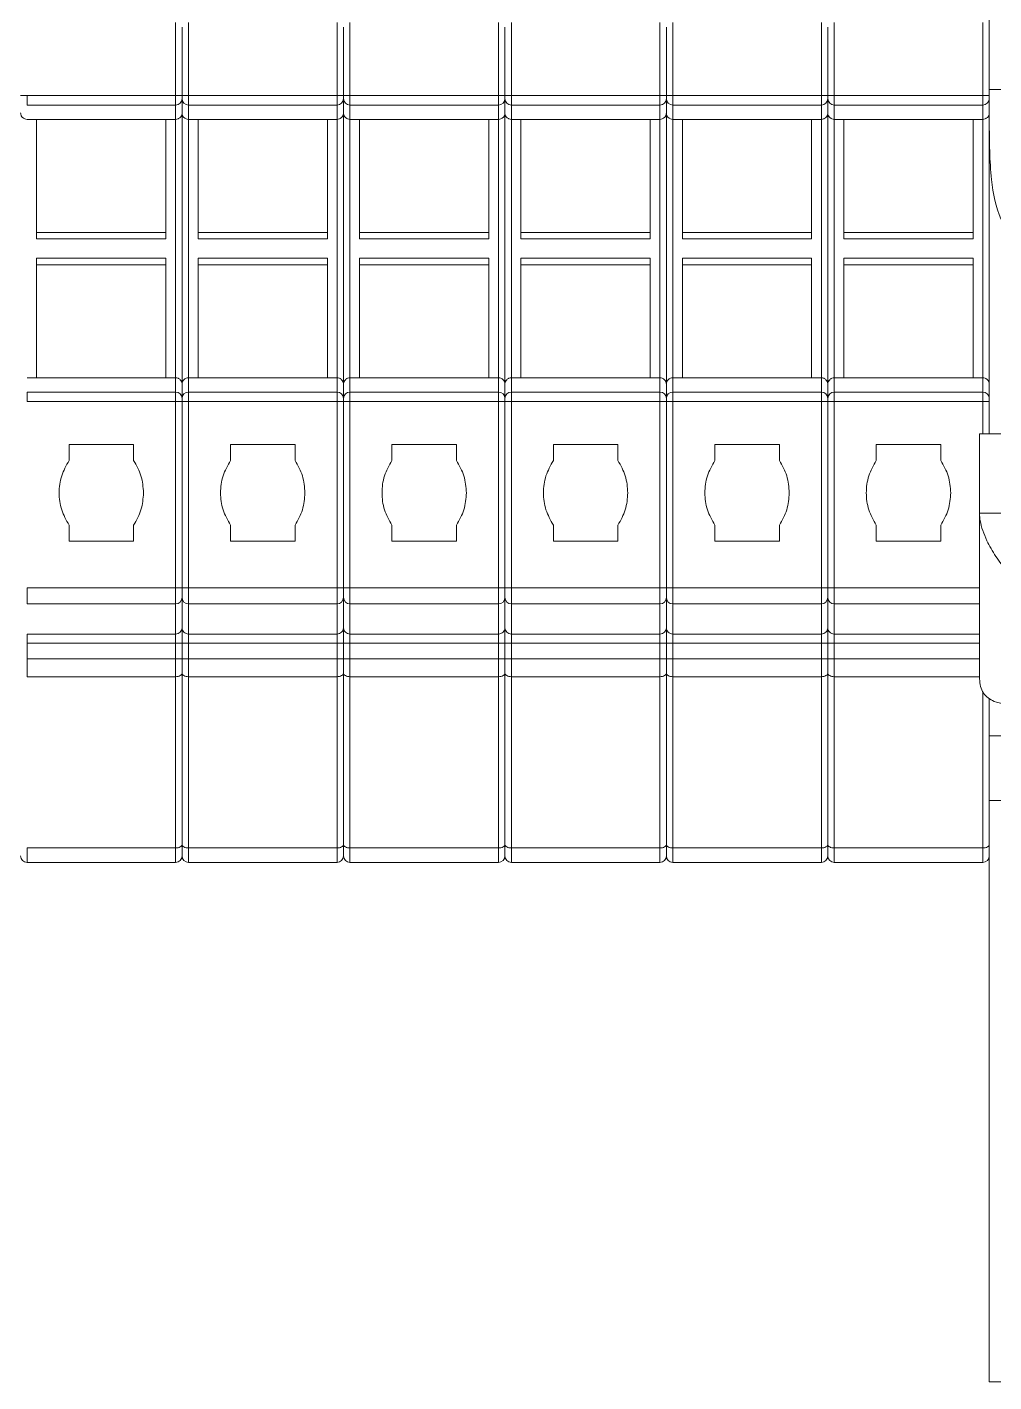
# Model space of a CAD drawing. Header units: millimetres. Extents: x 481 to 936, y 72 to 729.
# Drawn here: x 668.4 to 698.34, y 104.82 to 146.76 of the extents above; entities that cross this region are included whole.
import ezdxf

# ---------------------------------------------------------------- set-up
doc = ezdxf.new("R2010")
doc.units = ezdxf.units.MM

msp = doc.modelspace()

# ---------------------------------------------------------------- linework, layer by layer
at = {"color": 7, "linetype": 'Continuous', "lineweight": 15}
for p, q in [((698.199, 165.823), (698.199, 144.836)), ((672.999, 144.642), (672.999, 146.907)), ((673.399, 146.907), (673.399, 144.642)), ((677.999, 144.642), (677.999, 146.907)), ((678.399, 146.907), (678.399, 144.642)), ((682.999, 144.642), (682.999, 146.907)), ((683.399, 146.907), (683.399, 144.642)), ((687.999, 144.642), (687.999, 146.907)), ((688.399, 146.907), (688.399, 144.642)), ((692.999, 144.642), (692.999, 146.907)), ((693.399, 146.907), (693.399, 144.642)), ((697.999, 144.642), (697.999, 146.907)), ((673.199, 146.764), (673.199, 144.642)), ((678.199, 146.764), (678.199, 144.642)), ((683.199, 146.764), (683.199, 144.642)), ((688.199, 146.764), (688.199, 144.642)), ((693.199, 146.764), (693.199, 144.642)), ((698.199, 144.836), (698.199, 134.177)), ((698.199, 144.836), (702.049, 144.836)), ((668.399, 144.642), (668.199, 144.642)), ((668.399, 144.642), (672.999, 144.642)), ((668.399, 144.351), (668.399, 144.642)), ((668.399, 144.351), (672.999, 144.351)), ((673.199, 144.642), (672.999, 144.642)), ((672.999, 144.642), (672.999, 144.351)), ((672.999, 143.907), (672.999, 144.351)), ((673.399, 144.642), (673.199, 144.642)), ((673.199, 144.545), (673.199, 144.107)), ((673.399, 144.642), (677.999, 144.642)), ((673.399, 144.351), (673.399, 144.642)), ((673.399, 144.351), (677.999, 144.351)), ((673.399, 144.351), (673.399, 143.907)), ((678.199, 144.642), (677.999, 144.642)), ((677.999, 144.642), (677.999, 144.351)), ((677.999, 143.907), (677.999, 144.351)), ((678.399, 144.642), (678.199, 144.642)), ((678.199, 144.545), (678.199, 144.107)), ((678.399, 144.642), (682.999, 144.642)), ((678.399, 144.351), (678.399, 144.642)), ((678.399, 144.351), (682.999, 144.351)), ((678.399, 144.351), (678.399, 143.907)), ((683.199, 144.642), (682.999, 144.642)), ((682.999, 144.642), (682.999, 144.351)), ((682.999, 143.907), (682.999, 144.351)), ((683.399, 144.642), (683.199, 144.642)), ((683.199, 144.545), (683.199, 144.107)), ((683.399, 144.642), (687.999, 144.642)), ((683.399, 144.351), (683.399, 144.642)), ((683.399, 144.351), (687.999, 144.351)), ((683.399, 144.351), (683.399, 143.907)), ((688.199, 144.642), (687.999, 144.642)), ((687.999, 144.642), (687.999, 144.351)), ((687.999, 143.907), (687.999, 144.351)), ((688.399, 144.642), (688.199, 144.642)), ((688.199, 144.545), (688.199, 144.107)), ((688.399, 144.642), (692.999, 144.642)), ((688.399, 144.351), (688.399, 144.642)), ((688.399, 144.351), (692.999, 144.351)), ((688.399, 144.351), (688.399, 143.907)), ((693.199, 144.642), (692.999, 144.642)), ((692.999, 144.642), (692.999, 144.351)), ((692.999, 143.907), (692.999, 144.351)), ((693.399, 144.642), (693.199, 144.642)), ((693.199, 144.545), (693.199, 144.107)), ((693.399, 144.642), (697.999, 144.642)), ((693.399, 144.351), (693.399, 144.642)), ((693.399, 144.351), (697.999, 144.351)), ((693.399, 144.351), (693.399, 143.907)), ((698.199, 144.642), (697.999, 144.642)), ((697.999, 144.642), (697.999, 144.351)), ((697.999, 143.907), (697.999, 144.351)), ((672.999, 143.907), (668.399, 143.907)), ((668.695, 140.207), (668.695, 143.907)), ((672.699, 143.907), (672.699, 140.207)), ((672.999, 135.907), (672.999, 143.907)), ((673.199, 144.107), (673.199, 135.707)), ((677.999, 143.907), (673.399, 143.907)), ((673.399, 143.907), (673.399, 135.907)), ((673.695, 140.207), (673.695, 143.907)), ((677.699, 143.907), (677.699, 140.207)), ((677.999, 135.907), (677.999, 143.907)), ((678.199, 144.107), (678.199, 135.707)), ((682.999, 143.907), (678.399, 143.907)), ((678.399, 143.907), (678.399, 135.907)), ((678.695, 140.207), (678.695, 143.907)), ((682.699, 143.907), (682.699, 140.207)), ((682.999, 135.907), (682.999, 143.907)), ((683.199, 144.107), (683.199, 135.707)), ((687.999, 143.907), (683.399, 143.907)), ((683.399, 143.907), (683.399, 135.907)), ((683.695, 140.207), (683.695, 143.907)), ((687.699, 143.907), (687.699, 140.207)), ((687.999, 135.907), (687.999, 143.907)), ((688.199, 144.107), (688.199, 135.707)), ((692.999, 143.907), (688.399, 143.907)), ((688.399, 143.907), (688.399, 135.907)), ((688.695, 140.207), (688.695, 143.907)), ((692.699, 143.907), (692.699, 140.207)), ((692.999, 135.907), (692.999, 143.907)), ((693.199, 144.107), (693.199, 135.707)), ((697.999, 143.907), (693.399, 143.907)), ((693.399, 143.907), (693.399, 135.907)), ((693.695, 140.207), (693.695, 143.907)), ((697.699, 143.907), (697.699, 140.207)), ((697.999, 135.907), (697.999, 143.907)), ((668.695, 140.407), (672.699, 140.407)), ((672.699, 140.207), (668.695, 140.207)), ((673.695, 140.407), (677.699, 140.407)), ((677.699, 140.207), (673.695, 140.207)), ((678.695, 140.407), (682.699, 140.407)), ((682.699, 140.207), (678.695, 140.207)), ((683.695, 140.407), (687.699, 140.407)), ((687.699, 140.207), (683.695, 140.207)), ((688.695, 140.407), (692.699, 140.407)), ((692.699, 140.207), (688.695, 140.207)), ((693.695, 140.407), (697.699, 140.407)), ((697.699, 140.207), (693.695, 140.207)), ((668.695, 135.907), (668.695, 139.607)), ((668.695, 139.607), (672.699, 139.607)), ((672.699, 139.407), (668.695, 139.407)), ((672.699, 139.607), (672.699, 135.907)), ((673.695, 135.907), (673.695, 139.607)), ((673.695, 139.607), (677.699, 139.607)), ((677.699, 139.407), (673.695, 139.407)), ((677.699, 139.607), (677.699, 135.907)), ((678.695, 135.907), (678.695, 139.607)), ((678.695, 139.607), (682.699, 139.607)), ((682.699, 139.407), (678.695, 139.407)), ((682.699, 139.607), (682.699, 135.907)), ((683.695, 135.907), (683.695, 139.607)), ((683.695, 139.607), (687.699, 139.607)), ((687.699, 139.407), (683.695, 139.407)), ((687.699, 139.607), (687.699, 135.907)), ((688.695, 135.907), (688.695, 139.607)), ((688.695, 139.607), (692.699, 139.607)), ((692.699, 139.407), (688.695, 139.407)), ((692.699, 139.607), (692.699, 135.907)), ((693.695, 135.907), (693.695, 139.607)), ((693.695, 139.607), (697.699, 139.607)), ((697.699, 139.407), (693.695, 139.407)), ((697.699, 139.607), (697.699, 135.907)), ((668.399, 135.907), (672.999, 135.907)), ((672.999, 135.464), (672.999, 135.907)), ((673.399, 135.907), (673.399, 135.464)), ((673.399, 135.907), (677.999, 135.907)), ((677.999, 135.464), (677.999, 135.907)), ((678.399, 135.907), (678.399, 135.464)), ((678.399, 135.907), (682.999, 135.907)), ((682.999, 135.464), (682.999, 135.907)), ((683.399, 135.907), (683.399, 135.464)), ((683.399, 135.907), (687.999, 135.907)), ((687.999, 135.464), (687.999, 135.907)), ((688.399, 135.907), (688.399, 135.464)), ((688.399, 135.907), (692.999, 135.907)), ((692.999, 135.464), (692.999, 135.907)), ((693.399, 135.907), (693.399, 135.464)), ((693.399, 135.907), (697.999, 135.907)), ((697.999, 135.464), (697.999, 135.907)), ((673.199, 135.707), (673.199, 135.27)), ((678.199, 135.707), (678.199, 135.27)), ((683.199, 135.707), (683.199, 135.27)), ((688.199, 135.707), (688.199, 135.27)), ((693.199, 135.707), (693.199, 135.27)), ((668.399, 135.173), (668.399, 135.464)), ((672.999, 135.464), (668.399, 135.464)), ((672.999, 135.173), (668.399, 135.173)), ((672.999, 135.464), (672.999, 135.173)), ((672.999, 129.407), (672.999, 135.173)), ((672.999, 135.173), (673.199, 135.173)), ((673.199, 135.173), (673.199, 129.407)), ((673.199, 135.173), (673.399, 135.173)), ((673.399, 135.173), (673.399, 135.464)), ((677.999, 135.464), (673.399, 135.464)), ((673.399, 135.173), (673.399, 129.407)), ((677.999, 135.173), (673.399, 135.173)), ((677.999, 135.464), (677.999, 135.173)), ((677.999, 129.407), (677.999, 135.173)), ((677.999, 135.173), (678.199, 135.173)), ((678.199, 135.173), (678.199, 129.407)), ((678.199, 135.173), (678.399, 135.173)), ((678.399, 135.173), (678.399, 135.464)), ((682.999, 135.464), (678.399, 135.464)), ((678.399, 135.173), (678.399, 129.407)), ((682.999, 135.173), (678.399, 135.173)), ((682.999, 135.464), (682.999, 135.173)), ((682.999, 129.407), (682.999, 135.173)), ((682.999, 135.173), (683.199, 135.173)), ((683.199, 135.173), (683.399, 135.173)), ((683.199, 135.173), (683.199, 129.407)), ((683.399, 135.173), (683.399, 135.464)), ((687.999, 135.464), (683.399, 135.464)), ((683.399, 135.173), (683.399, 129.407)), ((687.999, 135.173), (683.399, 135.173)), ((687.999, 135.464), (687.999, 135.173)), ((687.999, 129.407), (687.999, 135.173)), ((687.999, 135.173), (688.199, 135.173)), ((688.199, 135.173), (688.399, 135.173)), ((688.199, 135.173), (688.199, 129.407)), ((688.399, 135.173), (688.399, 135.464)), ((692.999, 135.464), (688.399, 135.464)), ((688.399, 135.173), (688.399, 129.407)), ((692.999, 135.173), (688.399, 135.173)), ((692.999, 135.464), (692.999, 135.173)), ((692.999, 129.407), (692.999, 135.173)), ((692.999, 135.173), (693.199, 135.173)), ((693.199, 135.173), (693.199, 129.407)), ((693.199, 135.173), (693.399, 135.173)), ((693.399, 135.173), (693.399, 135.464)), ((697.999, 135.464), (693.399, 135.464)), ((693.399, 135.173), (693.399, 129.407)), ((697.999, 135.173), (693.399, 135.173)), ((697.999, 135.464), (697.999, 135.173)), ((697.999, 135.173), (698.199, 135.173)), ((669.699, 133.846), (671.699, 133.846)), ((669.699, 133.346), (669.699, 133.846)), ((671.699, 133.846), (671.699, 133.346)), ((674.699, 133.846), (676.699, 133.846)), ((674.699, 133.346), (674.699, 133.846)), ((676.699, 133.846), (676.699, 133.346)), ((679.699, 133.846), (681.699, 133.846)), ((679.699, 133.346), (679.699, 133.846)), ((681.699, 133.846), (681.699, 133.346)), ((684.699, 133.846), (686.699, 133.846)), ((684.699, 133.346), (684.699, 133.846)), ((686.699, 133.846), (686.699, 133.346)), ((689.699, 133.846), (691.699, 133.846)), ((689.699, 133.346), (689.699, 133.846)), ((691.699, 133.846), (691.699, 133.346)), ((694.699, 133.846), (696.699, 133.846)), ((694.699, 133.346), (694.699, 133.846)), ((696.699, 133.846), (696.699, 133.346)), ((697.899, 134.177), (697.899, 131.714)), ((697.899, 134.177), (733.899, 134.177)), ((697.899, 131.714), (697.899, 126.592)), ((698.899, 131.714), (697.899, 131.714)), ((669.699, 130.846), (669.699, 131.346)), ((671.699, 131.346), (671.699, 130.846)), ((674.699, 130.846), (674.699, 131.346)), ((676.699, 131.346), (676.699, 130.846)), ((679.699, 130.846), (679.699, 131.346)), ((681.699, 131.346), (681.699, 130.846)), ((684.699, 130.846), (684.699, 131.346)), ((686.699, 131.346), (686.699, 130.846)), ((689.699, 130.846), (689.699, 131.346)), ((691.699, 131.346), (691.699, 130.846)), ((694.699, 130.846), (694.699, 131.346)), ((696.699, 131.346), (696.699, 130.846)), ((671.699, 130.846), (669.699, 130.846)), ((676.699, 130.846), (674.699, 130.846)), ((681.699, 130.846), (679.699, 130.846)), ((686.699, 130.846), (684.699, 130.846)), ((691.699, 130.846), (689.699, 130.846)), ((696.699, 130.846), (694.699, 130.846)), ((668.399, 129.407), (672.999, 129.407)), ((673.199, 129.407), (672.999, 129.407)), ((673.199, 129.407), (673.199, 129.107)), ((673.399, 129.407), (673.199, 129.407)), ((673.399, 129.407), (677.999, 129.407)), ((678.199, 129.407), (677.999, 129.407)), ((678.199, 129.407), (678.199, 129.107)), ((678.399, 129.407), (678.199, 129.407)), ((678.399, 129.407), (682.999, 129.407)), ((683.199, 129.407), (682.999, 129.407)), ((683.399, 129.407), (683.199, 129.407)), ((683.199, 129.407), (683.199, 129.107)), ((683.399, 129.407), (687.999, 129.407)), ((688.199, 129.407), (687.999, 129.407)), ((688.399, 129.407), (688.199, 129.407)), ((688.199, 129.407), (688.199, 129.107)), ((688.399, 129.407), (692.999, 129.407)), ((693.199, 129.407), (692.999, 129.407)), ((693.199, 129.407), (693.199, 129.107)), ((693.399, 129.407), (693.199, 129.407)), ((668.399, 128.907), (672.999, 128.907)), ((673.199, 129.107), (673.199, 128.165)), ((673.399, 128.907), (677.999, 128.907)), ((678.199, 129.107), (678.199, 128.165)), ((678.399, 128.907), (682.999, 128.907)), ((683.199, 129.107), (683.199, 128.165)), ((683.399, 128.907), (687.999, 128.907)), ((688.199, 129.107), (688.199, 128.165)), ((688.399, 128.907), (692.999, 128.907)), ((693.199, 129.107), (693.199, 128.165)), ((693.399, 128.907), (697.899, 128.907)), ((668.399, 127.976), (672.999, 127.976)), ((668.399, 127.976), (668.399, 127.691)), ((672.999, 127.691), (672.999, 127.976)), ((673.399, 127.976), (677.999, 127.976)), ((673.399, 127.976), (673.399, 127.691)), ((677.999, 127.691), (677.999, 127.976)), ((678.399, 127.976), (682.999, 127.976)), ((678.399, 127.976), (678.399, 127.691)), ((682.999, 127.691), (682.999, 127.976)), ((683.399, 127.976), (687.999, 127.976)), ((683.399, 127.976), (683.399, 127.691)), ((687.999, 127.691), (687.999, 127.976)), ((688.399, 127.976), (692.999, 127.976)), ((688.399, 127.976), (688.399, 127.691)), ((692.999, 127.691), (692.999, 127.976)), ((693.399, 127.976), (693.399, 127.691)), ((668.399, 127.691), (672.999, 127.691)), ((668.399, 127.691), (668.399, 127.21)), ((672.999, 127.691), (673.199, 127.691)), ((672.999, 127.21), (672.999, 127.691)), ((673.199, 127.691), (673.199, 127.21)), ((673.199, 127.691), (673.399, 127.691)), ((673.399, 127.691), (677.999, 127.691)), ((673.399, 127.691), (673.399, 127.21)), ((677.999, 127.691), (678.199, 127.691)), ((677.999, 127.21), (677.999, 127.691)), ((678.199, 127.691), (678.199, 127.21)), ((678.199, 127.691), (678.399, 127.691)), ((678.399, 127.691), (682.999, 127.691)), ((678.399, 127.691), (678.399, 127.21)), ((682.999, 127.691), (683.199, 127.691)), ((682.999, 127.21), (682.999, 127.691)), ((683.199, 127.691), (683.399, 127.691)), ((683.199, 127.691), (683.199, 127.21)), ((683.399, 127.691), (687.999, 127.691)), ((683.399, 127.691), (683.399, 127.21)), ((687.999, 127.691), (688.199, 127.691)), ((687.999, 127.21), (687.999, 127.691)), ((688.199, 127.691), (688.399, 127.691)), ((688.199, 127.691), (688.199, 127.21)), ((688.399, 127.691), (692.999, 127.691)), ((688.399, 127.691), (688.399, 127.21)), ((692.999, 127.691), (693.199, 127.691)), ((692.999, 127.21), (692.999, 127.691)), ((693.199, 127.691), (693.199, 127.21)), ((693.199, 127.691), (693.399, 127.691)), ((693.399, 127.691), (693.399, 127.21)), ((668.399, 126.655), (668.399, 127.21)), ((668.399, 127.21), (672.999, 127.21)), ((672.999, 127.21), (672.999, 126.655)), ((673.199, 127.21), (672.999, 127.21)), ((673.399, 127.21), (673.199, 127.21)), ((673.399, 126.655), (673.399, 127.21)), ((673.399, 127.21), (677.999, 127.21)), ((677.999, 127.21), (677.999, 126.655)), ((678.199, 127.21), (677.999, 127.21)), ((678.399, 127.21), (678.199, 127.21)), ((678.399, 126.655), (678.399, 127.21)), ((678.399, 127.21), (682.999, 127.21)), ((682.999, 127.21), (682.999, 126.655)), ((683.199, 127.21), (682.999, 127.21)), ((683.399, 127.21), (683.199, 127.21)), ((683.399, 126.655), (683.399, 127.21)), ((683.399, 127.21), (687.999, 127.21)), ((687.999, 127.21), (687.999, 126.655)), ((688.199, 127.21), (687.999, 127.21)), ((688.399, 127.21), (688.199, 127.21)), ((688.399, 126.655), (688.399, 127.21)), ((688.399, 127.21), (692.999, 127.21)), ((692.999, 127.21), (692.999, 126.655)), ((693.199, 127.21), (692.999, 127.21)), ((693.399, 127.21), (693.199, 127.21)), ((693.399, 126.655), (693.399, 127.21)), ((673.199, 126.766), (673.199, 121.464)), ((678.199, 126.766), (678.199, 121.464)), ((683.199, 126.766), (683.199, 121.464)), ((688.199, 126.766), (688.199, 121.464)), ((693.199, 126.766), (693.199, 121.464)), ((672.999, 126.655), (668.399, 126.655)), ((672.999, 121.353), (672.999, 126.655)), ((677.999, 126.655), (673.399, 126.655)), ((673.399, 126.655), (673.399, 121.353)), ((677.999, 121.353), (677.999, 126.655)), ((682.999, 126.655), (678.399, 126.655)), ((678.399, 126.655), (678.399, 121.353)), ((682.999, 121.353), (682.999, 126.655)), ((687.999, 126.655), (683.399, 126.655)), ((683.399, 126.655), (683.399, 121.353)), ((687.999, 121.353), (687.999, 126.655)), ((692.999, 126.655), (688.399, 126.655)), ((688.399, 126.655), (688.399, 121.353)), ((692.999, 121.353), (692.999, 126.655)), ((693.399, 126.655), (693.399, 121.353)), ((698.199, 125.979), (698.199, 124.823)), ((715.899, 124.823), (698.199, 124.823)), ((698.199, 124.823), (698.199, 122.823)), ((715.899, 122.823), (698.199, 122.823)), ((698.199, 122.823), (698.199, 104.823)), ((668.399, 121.353), (672.999, 121.353)), ((668.399, 120.907), (668.399, 121.353)), ((672.999, 121.353), (672.999, 120.907)), ((673.399, 121.353), (677.999, 121.353)), ((673.399, 120.907), (673.399, 121.353)), ((677.999, 121.353), (677.999, 120.907)), ((678.399, 121.353), (682.999, 121.353)), ((678.399, 120.907), (678.399, 121.353)), ((682.999, 121.353), (682.999, 120.907)), ((683.399, 121.353), (687.999, 121.353)), ((683.399, 120.907), (683.399, 121.353)), ((687.999, 121.353), (687.999, 120.907)), ((688.399, 121.353), (692.999, 121.353)), ((688.399, 120.907), (688.399, 121.353)), ((692.999, 121.353), (692.999, 120.907)), ((693.399, 121.353), (697.999, 121.353)), ((693.399, 120.907), (693.399, 121.353)), ((697.999, 121.353), (697.999, 120.907)), ((672.999, 120.907), (668.399, 120.907)), ((677.999, 120.907), (673.399, 120.907)), ((682.999, 120.907), (678.399, 120.907)), ((687.999, 120.907), (683.399, 120.907)), ((692.999, 120.907), (688.399, 120.907)), ((697.999, 120.907), (693.399, 120.907)), ((715.899, 104.823), (698.199, 104.823))]:
    msp.add_line(p, q, dxfattribs=at)
at = {"color": 8, "linetype": 'Continuous', "lineweight": 15}
for p, q in [((697.999, 134.177), (697.999, 135.173)), ((668.399, 128.907), (668.399, 129.407)), ((672.999, 129.407), (672.999, 128.907)), ((673.399, 128.907), (673.399, 129.407)), ((677.999, 129.407), (677.999, 128.907)), ((678.399, 128.907), (678.399, 129.407)), ((682.999, 129.407), (682.999, 128.907)), ((683.399, 128.907), (683.399, 129.407)), ((687.999, 129.407), (687.999, 128.907)), ((688.399, 128.907), (688.399, 129.407)), ((692.999, 129.407), (692.999, 128.907)), ((693.399, 129.407), (697.899, 129.407)), ((693.399, 128.907), (693.399, 129.407)), ((672.999, 127.976), (672.999, 128.907)), ((673.399, 128.907), (673.399, 127.976)), ((677.999, 127.976), (677.999, 128.907)), ((678.399, 128.907), (678.399, 127.976)), ((682.999, 127.976), (682.999, 128.907)), ((683.399, 128.907), (683.399, 127.976)), ((687.999, 127.976), (687.999, 128.907)), ((688.399, 128.907), (688.399, 127.976)), ((692.999, 127.976), (692.999, 128.907)), ((693.399, 128.907), (693.399, 127.976)), ((693.399, 127.976), (697.899, 127.976)), ((693.399, 127.691), (697.899, 127.691)), ((693.399, 127.21), (697.899, 127.21)), ((697.899, 126.655), (693.399, 126.655)), ((697.999, 121.353), (697.999, 126.196))]:
    msp.add_line(p, q, dxfattribs=at)
at = {"color": 7, "linetype": 'Continuous', "lineweight": 15, "flags": 128}
for points in [[(673.199, 126.766), (673.203, 126.745), (673.214, 126.724), (673.233, 126.705), (673.257, 126.688), (673.288, 126.674), (673.322, 126.664), (673.36, 126.658), (673.399, 126.655)], [(678.199, 126.766), (678.203, 126.745), (678.214, 126.724), (678.233, 126.705), (678.257, 126.688), (678.288, 126.674), (678.322, 126.664), (678.36, 126.658), (678.399, 126.655)], [(683.199, 126.766), (683.203, 126.745), (683.214, 126.724), (683.233, 126.705), (683.257, 126.688), (683.288, 126.674), (683.322, 126.664), (683.36, 126.658), (683.399, 126.655)], [(688.199, 126.766), (688.203, 126.745), (688.214, 126.724), (688.233, 126.705), (688.257, 126.688), (688.288, 126.674), (688.322, 126.664), (688.36, 126.658), (688.399, 126.655)], [(693.199, 126.766), (693.203, 126.745), (693.214, 126.724), (693.233, 126.705), (693.257, 126.688), (693.288, 126.674), (693.322, 126.664), (693.36, 126.658), (693.399, 126.655)]]:
    msp.add_lwpolyline(points, dxfattribs=at)
at = {"color": 7, "linetype": 'Continuous', "lineweight": 15}
for centre, radius, start, end in [((673.002, 144.548), 0.197, 269.1449, 359.1186), ((673.396, 144.548), 0.197, 180.8814, 270.8551), ((678.002, 144.548), 0.197, 269.1449, 359.1186), ((678.396, 144.548), 0.197, 180.8814, 270.8551), ((683.002, 144.548), 0.197, 269.1449, 359.1186), ((683.396, 144.548), 0.197, 180.8814, 270.8551), ((688.002, 144.548), 0.197, 269.1449, 359.1186), ((688.396, 144.548), 0.197, 180.8814, 270.8551), ((693.002, 144.548), 0.197, 269.1449, 359.1186), ((693.396, 144.548), 0.197, 180.8814, 270.8551), ((698.002, 144.548), 0.197, 269.1449, 359.1186), ((673.002, 135.267), 0.197, 0.8814, 90.8551), ((673.396, 135.267), 0.197, 89.1449, 179.1186), ((678.002, 135.267), 0.197, 0.8814, 90.8551), ((678.396, 135.267), 0.197, 89.1449, 179.1186), ((683.002, 135.267), 0.197, 0.8814, 90.8551), ((683.396, 135.267), 0.197, 89.1449, 179.1186), ((688.002, 135.267), 0.197, 0.8814, 90.8551), ((688.396, 135.267), 0.197, 89.1449, 179.1186), ((693.002, 135.267), 0.197, 0.8814, 90.8551), ((693.396, 135.267), 0.197, 89.1449, 179.1186), ((698.002, 135.267), 0.197, 0.8814, 90.8551), ((672.999, 129.107), 0.2, 270, 0), ((673.399, 129.107), 0.2, 180, 270), ((677.999, 129.107), 0.2, 270, 0), ((678.399, 129.107), 0.2, 180, 270), ((682.999, 129.107), 0.2, 270, 0), ((683.399, 129.107), 0.2, 180, 270), ((687.999, 129.107), 0.2, 270, 0), ((688.399, 129.107), 0.2, 180, 270), ((692.999, 129.107), 0.2, 270, 0), ((693.399, 129.107), 0.2, 180, 270), ((668.399, 121.107), 0.2, 180, 270), ((672.999, 121.107), 0.2, 270, 360), ((673.399, 121.107), 0.2, 180, 270), ((677.999, 121.107), 0.2, 270, 360), ((678.399, 121.107), 0.2, 180, 270), ((682.999, 121.107), 0.2, 270, 360), ((683.399, 121.107), 0.2, 180, 270), ((687.999, 121.107), 0.2, 270, 360), ((688.399, 121.107), 0.2, 180, 270), ((692.999, 121.107), 0.2, 270, 360), ((693.399, 121.107), 0.2, 180, 270), ((697.999, 121.107), 0.2, 270, 360)]:
    msp.add_arc(centre, radius, start, end, dxfattribs=at)
for points, knots in [([(701.999, 139.34), (701.606, 139.354), (700.82, 139.38), (699.778, 139.626), (698.995, 140.088), (698.465, 140.872), (698.215, 142.117), (698.199, 143.541), (698.199, 144.508), (698.199, 144.836)], [0, 0, 0, 0, 0.129106, 0.258297, 0.385208, 0.511372, 0.680446, 0.891774, 1, 1, 1, 1]), ([(673.199, 144.642), (673.199, 144.63), (673.199, 144.608), (673.199, 144.579), (673.199, 144.556), (673.199, 144.548), (673.199, 144.545)], [0, 0, 0, 0, 0.251103, 0.499838, 0.745828, 1, 1, 1, 1]), ([(673.199, 144.642), (673.199, 144.63), (673.199, 144.608), (673.199, 144.579), (673.199, 144.556), (673.199, 144.548), (673.199, 144.545)], [0, 0, 0, 0, 0.254172, 0.500162, 0.748897, 1, 1, 1, 1]), ([(678.199, 144.642), (678.199, 144.63), (678.199, 144.608), (678.199, 144.579), (678.199, 144.556), (678.199, 144.548), (678.199, 144.545)], [0, 0, 0, 0, 0.251103, 0.499838, 0.745828, 1, 1, 1, 1]), ([(678.199, 144.642), (678.199, 144.63), (678.199, 144.608), (678.199, 144.579), (678.199, 144.556), (678.199, 144.548), (678.199, 144.545)], [0, 0, 0, 0, 0.254172, 0.500162, 0.748897, 1, 1, 1, 1]), ([(683.199, 144.642), (683.199, 144.63), (683.199, 144.608), (683.199, 144.579), (683.199, 144.556), (683.199, 144.548), (683.199, 144.545)], [0, 0, 0, 0, 0.254172, 0.500162, 0.748897, 1, 1, 1, 1]), ([(683.199, 144.642), (683.199, 144.63), (683.199, 144.608), (683.199, 144.579), (683.199, 144.556), (683.199, 144.548), (683.199, 144.545)], [0, 0, 0, 0, 0.251103, 0.499838, 0.745828, 1, 1, 1, 1]), ([(688.199, 144.642), (688.199, 144.63), (688.199, 144.608), (688.199, 144.579), (688.199, 144.556), (688.199, 144.548), (688.199, 144.545)], [0, 0, 0, 0, 0.254172, 0.500162, 0.748897, 1, 1, 1, 1]), ([(688.199, 144.642), (688.199, 144.63), (688.199, 144.608), (688.199, 144.579), (688.199, 144.556), (688.199, 144.548), (688.199, 144.545)], [0, 0, 0, 0, 0.251103, 0.499838, 0.745828, 1, 1, 1, 1]), ([(693.199, 144.642), (693.199, 144.63), (693.199, 144.608), (693.199, 144.579), (693.199, 144.556), (693.199, 144.548), (693.199, 144.545)], [0, 0, 0, 0, 0.251103, 0.499838, 0.745828, 1, 1, 1, 1]), ([(693.199, 144.642), (693.199, 144.63), (693.199, 144.608), (693.199, 144.579), (693.199, 144.556), (693.199, 144.548), (693.199, 144.545)], [0, 0, 0, 0, 0.254172, 0.500162, 0.748897, 1, 1, 1, 1]), ([(668.199, 144.107), (668.2, 144.091), (668.202, 144.061), (668.221, 144.011), (668.25, 143.97), (668.288, 143.939), (668.334, 143.914), (668.373, 143.91), (668.399, 143.907)], [0, 0, 0, 0, 0.15563, 0.291204, 0.501377, 0.631639, 0.758312, 1, 1, 1, 1]), ([(672.999, 143.907), (673.024, 143.91), (673.063, 143.914), (673.11, 143.939), (673.148, 143.97), (673.177, 144.011), (673.196, 144.061), (673.198, 144.091), (673.199, 144.107)], [0, 0, 0, 0, 0.241674, 0.368351, 0.498623, 0.708775, 0.844354, 1, 1, 1, 1]), ([(673.199, 144.107), (673.2, 144.091), (673.202, 144.061), (673.221, 144.011), (673.25, 143.97), (673.288, 143.939), (673.334, 143.914), (673.373, 143.91), (673.399, 143.907)], [0, 0, 0, 0, 0.15563, 0.291204, 0.501377, 0.631639, 0.758312, 1, 1, 1, 1]), ([(677.999, 143.907), (678.024, 143.91), (678.063, 143.914), (678.11, 143.939), (678.148, 143.97), (678.177, 144.011), (678.196, 144.061), (678.198, 144.091), (678.199, 144.107)], [0, 0, 0, 0, 0.241674, 0.368351, 0.498623, 0.708775, 0.844354, 1, 1, 1, 1]), ([(678.199, 144.107), (678.2, 144.091), (678.202, 144.061), (678.221, 144.011), (678.25, 143.97), (678.288, 143.939), (678.334, 143.914), (678.373, 143.91), (678.399, 143.907)], [0, 0, 0, 0, 0.15563, 0.291204, 0.501377, 0.631639, 0.758312, 1, 1, 1, 1]), ([(682.999, 143.907), (683.024, 143.91), (683.063, 143.914), (683.11, 143.939), (683.148, 143.97), (683.177, 144.011), (683.196, 144.061), (683.198, 144.091), (683.199, 144.107)], [0, 0, 0, 0, 0.241674, 0.368351, 0.498623, 0.708775, 0.844354, 1, 1, 1, 1]), ([(683.199, 144.107), (683.2, 144.091), (683.202, 144.061), (683.221, 144.011), (683.25, 143.97), (683.288, 143.939), (683.334, 143.914), (683.373, 143.91), (683.399, 143.907)], [0, 0, 0, 0, 0.15563, 0.291204, 0.501377, 0.631639, 0.758312, 1, 1, 1, 1]), ([(687.999, 143.907), (688.024, 143.91), (688.063, 143.914), (688.11, 143.939), (688.148, 143.97), (688.177, 144.011), (688.196, 144.061), (688.198, 144.091), (688.199, 144.107)], [0, 0, 0, 0, 0.241674, 0.368351, 0.498623, 0.708775, 0.844354, 1, 1, 1, 1]), ([(688.199, 144.107), (688.2, 144.091), (688.202, 144.061), (688.221, 144.011), (688.25, 143.97), (688.288, 143.939), (688.334, 143.914), (688.373, 143.91), (688.399, 143.907)], [0, 0, 0, 0, 0.15563, 0.291204, 0.501377, 0.631639, 0.758312, 1, 1, 1, 1]), ([(692.999, 143.907), (693.024, 143.91), (693.063, 143.914), (693.11, 143.939), (693.148, 143.97), (693.177, 144.011), (693.196, 144.061), (693.198, 144.091), (693.199, 144.107)], [0, 0, 0, 0, 0.241674, 0.368351, 0.498623, 0.708775, 0.844354, 1, 1, 1, 1]), ([(693.199, 144.107), (693.2, 144.091), (693.202, 144.061), (693.221, 144.011), (693.25, 143.97), (693.288, 143.939), (693.334, 143.914), (693.373, 143.91), (693.399, 143.907)], [0, 0, 0, 0, 0.15563, 0.291204, 0.501377, 0.631639, 0.758312, 1, 1, 1, 1]), ([(697.999, 143.907), (698.024, 143.91), (698.063, 143.914), (698.11, 143.939), (698.148, 143.97), (698.177, 144.011), (698.196, 144.061), (698.198, 144.091), (698.199, 144.107)], [0, 0, 0, 0, 0.241674, 0.368351, 0.498623, 0.708775, 0.844354, 1, 1, 1, 1]), ([(672.999, 135.907), (673.024, 135.905), (673.063, 135.9), (673.11, 135.875), (673.148, 135.845), (673.177, 135.803), (673.196, 135.754), (673.198, 135.724), (673.199, 135.707)], [0, 0, 0, 0, 0.241686, 0.36836, 0.498623, 0.708775, 0.844354, 1, 1, 1, 1]), ([(673.199, 135.707), (673.2, 135.724), (673.202, 135.754), (673.221, 135.803), (673.25, 135.845), (673.288, 135.875), (673.334, 135.9), (673.373, 135.905), (673.399, 135.907)], [0, 0, 0, 0, 0.15563, 0.291204, 0.501377, 0.63163, 0.758301, 1, 1, 1, 1]), ([(677.999, 135.907), (678.024, 135.905), (678.063, 135.9), (678.11, 135.875), (678.148, 135.845), (678.177, 135.803), (678.196, 135.754), (678.198, 135.724), (678.199, 135.707)], [0, 0, 0, 0, 0.241686, 0.36836, 0.498623, 0.708775, 0.844354, 1, 1, 1, 1]), ([(678.199, 135.707), (678.2, 135.724), (678.202, 135.754), (678.221, 135.803), (678.25, 135.845), (678.288, 135.875), (678.334, 135.9), (678.373, 135.905), (678.399, 135.907)], [0, 0, 0, 0, 0.15563, 0.291204, 0.501377, 0.63163, 0.758301, 1, 1, 1, 1]), ([(682.999, 135.907), (683.024, 135.905), (683.063, 135.9), (683.11, 135.875), (683.148, 135.845), (683.177, 135.803), (683.196, 135.754), (683.198, 135.724), (683.199, 135.707)], [0, 0, 0, 0, 0.241686, 0.36836, 0.498623, 0.708775, 0.844354, 1, 1, 1, 1]), ([(683.199, 135.707), (683.2, 135.724), (683.202, 135.754), (683.221, 135.803), (683.25, 135.845), (683.288, 135.875), (683.334, 135.9), (683.373, 135.905), (683.399, 135.907)], [0, 0, 0, 0, 0.15563, 0.291204, 0.501377, 0.63163, 0.758301, 1, 1, 1, 1]), ([(687.999, 135.907), (688.024, 135.905), (688.063, 135.9), (688.11, 135.875), (688.148, 135.845), (688.177, 135.803), (688.196, 135.754), (688.198, 135.724), (688.199, 135.707)], [0, 0, 0, 0, 0.241686, 0.36836, 0.498623, 0.708775, 0.844354, 1, 1, 1, 1]), ([(688.199, 135.707), (688.2, 135.724), (688.202, 135.754), (688.221, 135.803), (688.25, 135.845), (688.288, 135.875), (688.334, 135.9), (688.373, 135.905), (688.399, 135.907)], [0, 0, 0, 0, 0.15563, 0.291204, 0.501377, 0.63163, 0.758301, 1, 1, 1, 1]), ([(692.999, 135.907), (693.024, 135.905), (693.063, 135.9), (693.11, 135.875), (693.148, 135.845), (693.177, 135.803), (693.196, 135.754), (693.198, 135.724), (693.199, 135.707)], [0, 0, 0, 0, 0.241686, 0.36836, 0.498623, 0.708775, 0.844354, 1, 1, 1, 1]), ([(693.199, 135.707), (693.2, 135.724), (693.202, 135.754), (693.221, 135.803), (693.25, 135.845), (693.288, 135.875), (693.334, 135.9), (693.373, 135.905), (693.399, 135.907)], [0, 0, 0, 0, 0.15563, 0.291204, 0.501377, 0.63163, 0.758301, 1, 1, 1, 1]), ([(697.999, 135.907), (698.024, 135.905), (698.063, 135.9), (698.11, 135.875), (698.148, 135.845), (698.177, 135.803), (698.196, 135.754), (698.198, 135.724), (698.199, 135.707)], [0, 0, 0, 0, 0.241686, 0.36836, 0.498623, 0.708775, 0.844354, 1, 1, 1, 1]), ([(673.199, 135.27), (673.199, 135.266), (673.199, 135.259), (673.199, 135.236), (673.199, 135.207), (673.199, 135.184), (673.199, 135.173)], [0, 0, 0, 0, 0.251103, 0.499838, 0.745828, 1, 1, 1, 1]), ([(673.199, 135.27), (673.199, 135.266), (673.199, 135.259), (673.199, 135.235), (673.199, 135.206), (673.199, 135.184), (673.199, 135.173)], [0, 0, 0, 0, 0.254172, 0.500162, 0.748897, 1, 1, 1, 1]), ([(678.199, 135.27), (678.199, 135.266), (678.199, 135.259), (678.199, 135.236), (678.199, 135.207), (678.199, 135.184), (678.199, 135.173)], [0, 0, 0, 0, 0.251103, 0.499838, 0.745828, 1, 1, 1, 1]), ([(678.199, 135.27), (678.199, 135.266), (678.199, 135.259), (678.199, 135.235), (678.199, 135.206), (678.199, 135.184), (678.199, 135.173)], [0, 0, 0, 0, 0.254172, 0.500162, 0.748897, 1, 1, 1, 1]), ([(683.199, 135.27), (683.199, 135.266), (683.199, 135.259), (683.199, 135.235), (683.199, 135.206), (683.199, 135.184), (683.199, 135.173)], [0, 0, 0, 0, 0.254172, 0.500162, 0.748897, 1, 1, 1, 1]), ([(683.199, 135.27), (683.199, 135.266), (683.199, 135.259), (683.199, 135.236), (683.199, 135.207), (683.199, 135.184), (683.199, 135.173)], [0, 0, 0, 0, 0.251103, 0.499838, 0.745828, 1, 1, 1, 1]), ([(688.199, 135.27), (688.199, 135.266), (688.199, 135.259), (688.199, 135.235), (688.199, 135.206), (688.199, 135.184), (688.199, 135.173)], [0, 0, 0, 0, 0.254172, 0.500162, 0.748897, 1, 1, 1, 1]), ([(688.199, 135.27), (688.199, 135.266), (688.199, 135.259), (688.199, 135.236), (688.199, 135.207), (688.199, 135.184), (688.199, 135.173)], [0, 0, 0, 0, 0.251103, 0.499838, 0.745828, 1, 1, 1, 1]), ([(693.199, 135.27), (693.199, 135.266), (693.199, 135.259), (693.199, 135.236), (693.199, 135.207), (693.199, 135.184), (693.199, 135.173)], [0, 0, 0, 0, 0.251103, 0.499838, 0.745828, 1, 1, 1, 1]), ([(693.199, 135.27), (693.199, 135.266), (693.199, 135.259), (693.199, 135.235), (693.199, 135.206), (693.199, 135.184), (693.199, 135.173)], [0, 0, 0, 0, 0.254172, 0.500162, 0.748897, 1, 1, 1, 1]), ([(699.649, 129.108), (699.487, 129.228), (699.159, 129.471), (698.746, 129.91), (698.389, 130.381), (698.143, 130.811), (697.991, 131.181), (697.912, 131.47), (697.903, 131.637), (697.899, 131.714)], [0, 0, 0, 0, 0.165296, 0.335352, 0.500636, 0.671968, 0.784769, 0.900623, 1, 1, 1, 1]), ([(673.199, 128.165), (673.199, 128.145), (673.199, 128.103), (673.199, 127.987), (673.199, 127.846), (673.199, 127.742), (673.199, 127.691)], [0, 0, 0, 0, 0.250656, 0.500046, 0.756217, 1, 1, 1, 1]), ([(673.199, 128.165), (673.199, 128.145), (673.199, 128.103), (673.199, 127.989), (673.199, 127.848), (673.199, 127.743), (673.199, 127.691)], [0, 0, 0, 0, 0.243783, 0.499954, 0.749344, 1, 1, 1, 1]), ([(678.199, 128.165), (678.199, 128.145), (678.199, 128.103), (678.199, 127.987), (678.199, 127.846), (678.199, 127.742), (678.199, 127.691)], [0, 0, 0, 0, 0.250656, 0.500046, 0.756217, 1, 1, 1, 1]), ([(678.199, 128.165), (678.199, 128.145), (678.199, 128.103), (678.199, 127.989), (678.199, 127.848), (678.199, 127.743), (678.199, 127.691)], [0, 0, 0, 0, 0.243783, 0.499954, 0.749344, 1, 1, 1, 1]), ([(683.199, 128.165), (683.199, 128.145), (683.199, 128.103), (683.199, 127.989), (683.199, 127.848), (683.199, 127.743), (683.199, 127.691)], [0, 0, 0, 0, 0.243783, 0.499954, 0.749344, 1, 1, 1, 1]), ([(683.199, 128.165), (683.199, 128.145), (683.199, 128.103), (683.199, 127.987), (683.199, 127.846), (683.199, 127.742), (683.199, 127.691)], [0, 0, 0, 0, 0.250656, 0.500046, 0.756217, 1, 1, 1, 1]), ([(688.199, 128.165), (688.199, 128.145), (688.199, 128.103), (688.199, 127.989), (688.199, 127.848), (688.199, 127.743), (688.199, 127.691)], [0, 0, 0, 0, 0.243783, 0.499954, 0.749344, 1, 1, 1, 1]), ([(688.199, 128.165), (688.199, 128.145), (688.199, 128.103), (688.199, 127.987), (688.199, 127.846), (688.199, 127.742), (688.199, 127.691)], [0, 0, 0, 0, 0.250656, 0.500046, 0.756217, 1, 1, 1, 1]), ([(693.199, 128.165), (693.199, 128.145), (693.199, 128.103), (693.199, 127.987), (693.199, 127.846), (693.199, 127.742), (693.199, 127.691)], [0, 0, 0, 0, 0.250656, 0.500046, 0.756217, 1, 1, 1, 1]), ([(693.199, 128.165), (693.199, 128.145), (693.199, 128.103), (693.199, 127.989), (693.199, 127.848), (693.199, 127.743), (693.199, 127.691)], [0, 0, 0, 0, 0.243783, 0.499954, 0.749344, 1, 1, 1, 1]), ([(697.899, 126.592), (697.905, 126.509), (697.917, 126.339), (698.011, 126.142), (698.156, 125.989), (698.37, 125.873), (698.665, 125.804), (699.005, 125.792), (699.337, 125.81), (699.545, 125.83), (699.649, 125.84)], [0, 0, 0, 0, 0.116425, 0.236744, 0.353071, 0.472256, 0.628985, 0.790229, 0.894533, 1, 1, 1, 1]), ([(673.199, 121.464), (673.199, 121.411), (673.199, 121.308), (673.199, 121.195), (673.199, 121.121), (673.199, 121.112), (673.199, 121.107)], [0, 0, 0, 0, 0.250665, 0.499992, 0.753807, 1, 1, 1, 1]), ([(673.199, 121.464), (673.199, 121.412), (673.199, 121.308), (673.199, 121.196), (673.199, 121.121), (673.199, 121.112), (673.199, 121.107)], [0, 0, 0, 0, 0.246193, 0.500008, 0.749335, 1, 1, 1, 1]), ([(678.199, 121.464), (678.199, 121.411), (678.199, 121.308), (678.199, 121.195), (678.199, 121.121), (678.199, 121.112), (678.199, 121.107)], [0, 0, 0, 0, 0.250665, 0.499992, 0.753807, 1, 1, 1, 1]), ([(678.199, 121.464), (678.199, 121.412), (678.199, 121.308), (678.199, 121.196), (678.199, 121.121), (678.199, 121.112), (678.199, 121.107)], [0, 0, 0, 0, 0.246193, 0.500008, 0.749335, 1, 1, 1, 1]), ([(683.199, 121.464), (683.199, 121.412), (683.199, 121.308), (683.199, 121.196), (683.199, 121.121), (683.199, 121.112), (683.199, 121.107)], [0, 0, 0, 0, 0.246193, 0.500008, 0.749335, 1, 1, 1, 1]), ([(683.199, 121.464), (683.199, 121.411), (683.199, 121.308), (683.199, 121.195), (683.199, 121.121), (683.199, 121.112), (683.199, 121.107)], [0, 0, 0, 0, 0.250665, 0.499992, 0.753807, 1, 1, 1, 1]), ([(688.199, 121.464), (688.199, 121.412), (688.199, 121.308), (688.199, 121.196), (688.199, 121.121), (688.199, 121.112), (688.199, 121.107)], [0, 0, 0, 0, 0.246193, 0.500008, 0.749335, 1, 1, 1, 1]), ([(688.199, 121.464), (688.199, 121.411), (688.199, 121.308), (688.199, 121.195), (688.199, 121.121), (688.199, 121.112), (688.199, 121.107)], [0, 0, 0, 0, 0.250665, 0.499992, 0.753807, 1, 1, 1, 1]), ([(693.199, 121.464), (693.199, 121.411), (693.199, 121.308), (693.199, 121.195), (693.199, 121.121), (693.199, 121.112), (693.199, 121.107)], [0, 0, 0, 0, 0.250665, 0.499992, 0.753807, 1, 1, 1, 1]), ([(693.199, 121.464), (693.199, 121.412), (693.199, 121.308), (693.199, 121.196), (693.199, 121.121), (693.199, 121.112), (693.199, 121.107)], [0, 0, 0, 0, 0.246193, 0.500008, 0.749335, 1, 1, 1, 1])]:
    msp.add_open_spline(points, degree=3, knots=knots, dxfattribs=at)
for points in [[(669.699, 131.346), (669.612, 131.501), (669.439, 131.811), (669.369, 132.346), (669.439, 132.88), (669.612, 133.19), (669.699, 133.346)], [(672.005, 132.346), (671.992, 132.524), (671.964, 132.88), (671.787, 133.19), (671.699, 133.346)], [(674.699, 131.346), (674.612, 131.501), (674.439, 131.811), (674.369, 132.346), (674.439, 132.88), (674.612, 133.19), (674.699, 133.346)], [(677.005, 132.346), (676.992, 132.524), (676.964, 132.88), (676.787, 133.19), (676.699, 133.346)], [(679.699, 131.346), (679.612, 131.501), (679.439, 131.811), (679.369, 132.346), (679.439, 132.88), (679.612, 133.19), (679.699, 133.346)], [(682.005, 132.346), (681.992, 132.524), (681.964, 132.88), (681.787, 133.19), (681.699, 133.346)], [(684.699, 131.346), (684.612, 131.501), (684.439, 131.811), (684.369, 132.346), (684.439, 132.88), (684.612, 133.19), (684.699, 133.346)], [(687.005, 132.346), (686.992, 132.524), (686.964, 132.88), (686.787, 133.19), (686.699, 133.346)], [(689.699, 131.346), (689.612, 131.501), (689.439, 131.811), (689.369, 132.346), (689.439, 132.88), (689.612, 133.19), (689.699, 133.346)], [(692.005, 132.346), (691.992, 132.524), (691.964, 132.88), (691.787, 133.19), (691.699, 133.346)], [(694.699, 131.346), (694.612, 131.501), (694.439, 131.811), (694.369, 132.346), (694.439, 132.88), (694.612, 133.19), (694.699, 133.346)], [(697.005, 132.346), (696.992, 132.524), (696.964, 132.88), (696.787, 133.19), (696.699, 133.346)], [(671.699, 131.346), (671.787, 131.501), (671.964, 131.811), (671.992, 132.167), (672.005, 132.346)], [(676.699, 131.346), (676.787, 131.501), (676.964, 131.811), (676.992, 132.167), (677.005, 132.346)], [(681.699, 131.346), (681.787, 131.501), (681.964, 131.811), (681.992, 132.167), (682.005, 132.346)], [(686.699, 131.346), (686.787, 131.501), (686.964, 131.811), (686.992, 132.167), (687.005, 132.346)], [(691.699, 131.346), (691.787, 131.501), (691.964, 131.811), (691.992, 132.167), (692.005, 132.346)], [(696.699, 131.346), (696.787, 131.501), (696.964, 131.811), (696.992, 132.167), (697.005, 132.346)], [(673.199, 128.165), (673.196, 128.141), (673.19, 128.091), (673.144, 128.028), (673.077, 127.984), (673.025, 127.979), (672.999, 127.976)], [(673.399, 127.976), (673.373, 127.979), (673.32, 127.984), (673.254, 128.028), (673.208, 128.091), (673.202, 128.141), (673.199, 128.165)], [(678.199, 128.165), (678.196, 128.141), (678.19, 128.091), (678.144, 128.028), (678.077, 127.984), (678.025, 127.979), (677.999, 127.976)], [(678.399, 127.976), (678.373, 127.979), (678.32, 127.984), (678.254, 128.028), (678.208, 128.091), (678.202, 128.141), (678.199, 128.165)], [(683.199, 128.165), (683.196, 128.141), (683.19, 128.091), (683.144, 128.028), (683.077, 127.984), (683.025, 127.979), (682.999, 127.976)], [(683.399, 127.976), (683.373, 127.979), (683.32, 127.984), (683.254, 128.028), (683.208, 128.091), (683.202, 128.141), (683.199, 128.165)], [(688.199, 128.165), (688.196, 128.141), (688.19, 128.091), (688.144, 128.028), (688.077, 127.984), (688.025, 127.979), (687.999, 127.976)], [(688.399, 127.976), (688.373, 127.979), (688.32, 127.984), (688.254, 128.028), (688.208, 128.091), (688.202, 128.141), (688.199, 128.165)], [(693.199, 128.165), (693.196, 128.141), (693.19, 128.091), (693.144, 128.028), (693.077, 127.984), (693.025, 127.979), (692.999, 127.976)], [(693.399, 127.976), (693.373, 127.979), (693.32, 127.984), (693.254, 128.028), (693.208, 128.091), (693.202, 128.141), (693.199, 128.165)], [(673.199, 127.21), (673.199, 127.131), (673.199, 126.973), (673.199, 126.835), (673.199, 126.766)], [(673.199, 127.21), (673.199, 127.131), (673.199, 126.973), (673.199, 126.835), (673.199, 126.766)], [(678.199, 127.21), (678.199, 127.131), (678.199, 126.973), (678.199, 126.835), (678.199, 126.766)], [(678.199, 127.21), (678.199, 127.131), (678.199, 126.973), (678.199, 126.835), (678.199, 126.766)], [(683.199, 127.21), (683.199, 127.131), (683.199, 126.973), (683.199, 126.835), (683.199, 126.766)], [(683.199, 127.21), (683.199, 127.131), (683.199, 126.973), (683.199, 126.835), (683.199, 126.766)], [(688.199, 127.21), (688.199, 127.131), (688.199, 126.973), (688.199, 126.835), (688.199, 126.766)], [(688.199, 127.21), (688.199, 127.131), (688.199, 126.973), (688.199, 126.835), (688.199, 126.766)], [(693.199, 127.21), (693.199, 127.131), (693.199, 126.973), (693.199, 126.835), (693.199, 126.766)], [(693.199, 127.21), (693.199, 127.131), (693.199, 126.973), (693.199, 126.835), (693.199, 126.766)], [(672.999, 126.655), (673.025, 126.657), (673.077, 126.66), (673.144, 126.686), (673.19, 126.723), (673.196, 126.752), (673.199, 126.766)], [(677.999, 126.655), (678.025, 126.657), (678.077, 126.66), (678.144, 126.686), (678.19, 126.723), (678.196, 126.752), (678.199, 126.766)], [(682.999, 126.655), (683.025, 126.657), (683.077, 126.66), (683.144, 126.686), (683.19, 126.723), (683.196, 126.752), (683.199, 126.766)], [(687.999, 126.655), (688.025, 126.657), (688.077, 126.66), (688.144, 126.686), (688.19, 126.723), (688.196, 126.752), (688.199, 126.766)], [(692.999, 126.655), (693.025, 126.657), (693.077, 126.66), (693.144, 126.686), (693.19, 126.723), (693.196, 126.752), (693.199, 126.766)], [(673.199, 121.464), (673.196, 121.449), (673.19, 121.42), (673.144, 121.383), (673.077, 121.358), (673.025, 121.354), (672.999, 121.353)], [(673.399, 121.353), (673.373, 121.354), (673.32, 121.358), (673.254, 121.383), (673.208, 121.42), (673.202, 121.449), (673.199, 121.464)], [(678.199, 121.464), (678.196, 121.449), (678.19, 121.42), (678.144, 121.383), (678.077, 121.358), (678.025, 121.354), (677.999, 121.353)], [(678.399, 121.353), (678.373, 121.354), (678.32, 121.358), (678.254, 121.383), (678.208, 121.42), (678.202, 121.449), (678.199, 121.464)], [(683.199, 121.464), (683.196, 121.449), (683.19, 121.42), (683.144, 121.383), (683.077, 121.358), (683.025, 121.354), (682.999, 121.353)], [(683.399, 121.353), (683.373, 121.354), (683.32, 121.358), (683.254, 121.383), (683.208, 121.42), (683.202, 121.449), (683.199, 121.464)], [(688.199, 121.464), (688.196, 121.449), (688.19, 121.42), (688.144, 121.383), (688.077, 121.358), (688.025, 121.354), (687.999, 121.353)], [(688.399, 121.353), (688.373, 121.354), (688.32, 121.358), (688.254, 121.383), (688.208, 121.42), (688.202, 121.449), (688.199, 121.464)], [(693.199, 121.464), (693.196, 121.449), (693.19, 121.42), (693.144, 121.383), (693.077, 121.358), (693.025, 121.354), (692.999, 121.353)], [(693.399, 121.353), (693.373, 121.354), (693.32, 121.358), (693.254, 121.383), (693.208, 121.42), (693.202, 121.449), (693.199, 121.464)], [(698.199, 121.464), (698.196, 121.449), (698.19, 121.42), (698.144, 121.383), (698.077, 121.358), (698.025, 121.354), (697.999, 121.353)]]:
    msp.add_open_spline(points, degree=3, dxfattribs=at)

doc.saveas('drawing.dxf')
